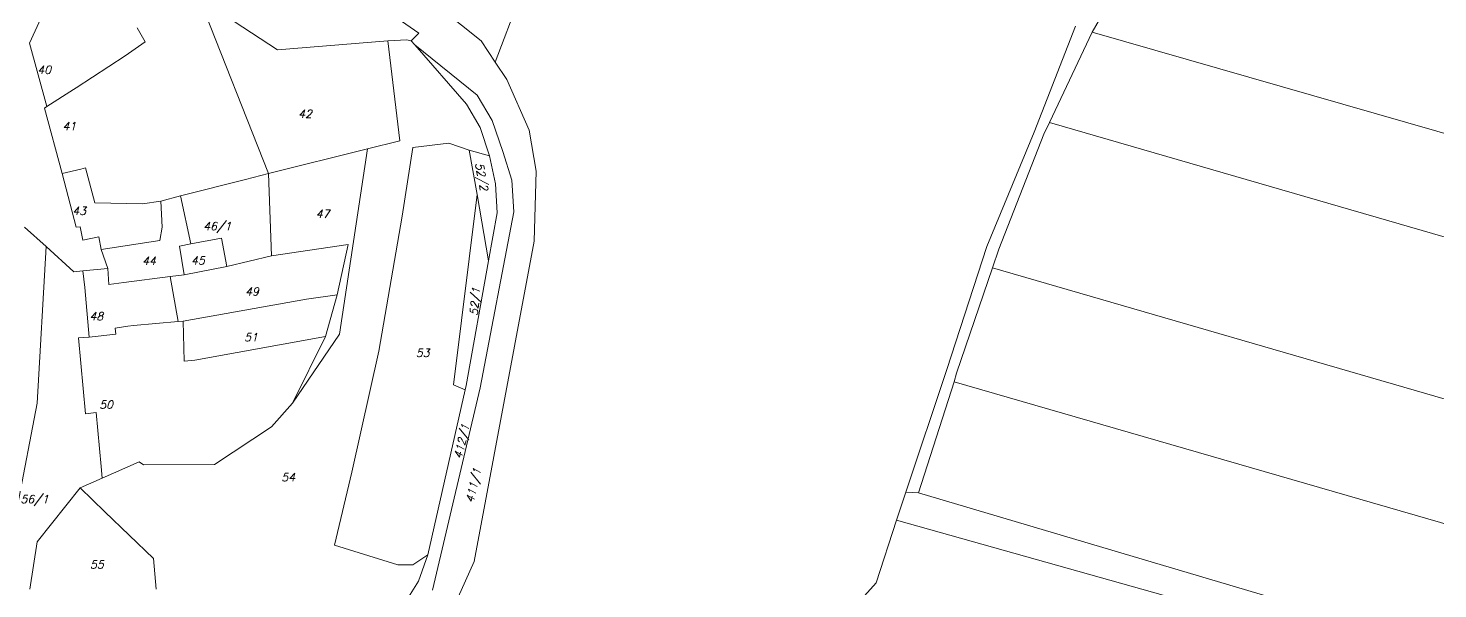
# Model space of a CAD drawing. Header units: millimetres. Extents: x -626414 to -622734, y -1174816 to -1171998.
# Drawn here: x -624936.7 to -624637.2, y -1174101.3 to -1173982.1 of the extents above; entities that cross this region are included whole.
import ezdxf
from ezdxf.enums import TextEntityAlignment as Align

# ---------------------------------------------------------------- set-up
doc = ezdxf.new("R2010")
doc.units = ezdxf.units.MM
doc.layers.add('Dobrinsko_hranice parcel', color=7, linetype='Continuous', lineweight=0)
doc.layers.add('Dobrinsko_parcelní čísla', color=7, linetype='Continuous', lineweight=0)
doc.styles.add('Style-ITALICS', font='ITALICS.shx')

msp = doc.modelspace()

# ---------------------------------------------------------------- linework, layer by layer
at = {"layer": 'Dobrinsko_hranice parcel', "color": 7, "linetype": 'Continuous', "lineweight": 13}
for p, q in [((-624926.82, -1173964.1), (-624936.4, -1173985.34)), ((-624699.77, -1173964.12), (-624710.63, -1173982.97)), ((-624830.12, -1173969.93), (-624837.46, -1173989.39)), ((-624900.34, -1173975.83), (-624885.68, -1174013.03)), ((-624883.72, -1173986.74), (-624900.34, -1173975.83)), ((-624848.81, -1173978.15), (-624840.5, -1173984.8)), ((-624913.58, -1173982.05), (-624911.85, -1173985.03)), ((-624858.31, -1173979.99), (-624853.7, -1173983.18)), ((-624714.2, -1173981.7), (-624722.96, -1174004.27)), ((-624911.85, -1173985.03), (-624916.12, -1173988.05)), ((-624860.28, -1173984.85), (-624883.72, -1173986.74)), ((-624856.26, -1173984.63), (-624860.28, -1173984.85)), ((-624860.28, -1173984.85), (-624857.76, -1174006.08)), ((-624855.31, -1173984.81), (-624856.26, -1173984.63)), ((-624853.7, -1173983.18), (-624855.31, -1173984.81)), ((-624855.31, -1173984.81), (-624854.56, -1173985.65)), ((-624840.5, -1173984.8), (-624837.46, -1173989.39)), ((-624710.63, -1173982.97), (-624719.74, -1174002.19)), ((-624419.11, -1174066.94), (-624710.63, -1173982.97)), ((-624936.4, -1173985.34), (-624932.75, -1173998.76)), ((-624916.12, -1173988.05), (-624926.5, -1173994.79)), ((-624854.56, -1173985.65), (-624843.6, -1173998.3)), ((-624841.34, -1173996.34), (-624854.56, -1173985.65)), ((-624837.46, -1173989.39), (-624835.03, -1173993.06)), ((-624835.03, -1173993.06), (-624830.25, -1174003.8)), ((-624927.07, -1173995.16), (-624932.75, -1173998.76)), ((-624926.5, -1173994.79), (-624927.07, -1173995.16)), ((-624838.14, -1174001.77), (-624841.34, -1173996.34)), ((-624932.75, -1173998.76), (-624933.27, -1173999.11)), ((-624933.27, -1173999.11), (-624929.45, -1174012.99)), ((-624843.6, -1173998.3), (-624840.71, -1174003.27)), ((-624835.86, -1174008.31), (-624838.14, -1174001.77)), ((-624719.74, -1174002.19), (-624720.92, -1174004.67)), ((-624719.74, -1174002.19), (-624429.64, -1174086.36)), ((-624857.76, -1174006.08), (-624864.59, -1174007.8)), ((-624840.71, -1174003.27), (-624838.71, -1174009.25)), ((-624830.25, -1174003.8), (-624828.77, -1174012.51)), ((-624722.96, -1174004.27), (-624733.03, -1174028.53)), ((-624720.92, -1174004.67), (-624730.47, -1174029.12)), ((-624864.59, -1174007.8), (-624885.68, -1174013.03)), ((-624864.59, -1174007.8), (-624870.56, -1174047.15)), ((-624857.23, -1174022.12), (-624854.97, -1174007.49)), ((-624854.97, -1174007.49), (-624847.37, -1174006.54)), ((-624847.37, -1174006.54), (-624843.02, -1174008.03)), ((-624843.02, -1174008.03), (-624838.71, -1174009.25)), ((-624841.29, -1174017.49), (-624843.02, -1174008.03)), ((-624833.92, -1174014.47), (-624835.86, -1174008.31)), ((-624925.51, -1174012.07), (-624929.45, -1174012.99)), ((-624924.49, -1174011.83), (-624925.51, -1174012.07)), ((-624922.57, -1174019.25), (-624924.49, -1174011.83)), ((-624838.71, -1174009.25), (-624837.39, -1174015.24)), ((-624929.45, -1174012.99), (-624926.5, -1174024.43)), ((-624890.53, -1174014.27), (-624904.33, -1174017.79)), ((-624885.68, -1174013.03), (-624890.53, -1174014.27)), ((-624885.68, -1174013.03), (-624885.03, -1174030.49)), ((-624833.56, -1174021.19), (-624833.92, -1174014.47)), ((-624828.77, -1174012.51), (-624829.19, -1174027.38)), ((-624904.33, -1174017.79), (-624908.51, -1174018.93)), ((-624904.33, -1174017.79), (-624902.16, -1174028)), ((-624846.36, -1174057.95), (-624841.29, -1174017.49)), ((-624841.29, -1174017.49), (-624838.88, -1174031.59)), ((-624837.39, -1174015.24), (-624837.04, -1174021.38)), ((-624912.44, -1174019.48), (-624922.57, -1174019.25)), ((-624908.51, -1174018.93), (-624912.44, -1174019.48)), ((-624908.51, -1174018.93), (-624908.26, -1174024.43)), ((-624840.68, -1174058.57), (-624833.56, -1174021.19)), ((-624862.24, -1174050.78), (-624857.23, -1174022.12)), ((-624837.04, -1174021.38), (-624838.88, -1174031.59)), ((-624932.88, -1174028.55), (-624937.47, -1174024.4)), ((-624926.5, -1174024.43), (-624925.69, -1174024.33)), ((-624925.69, -1174024.33), (-624925.08, -1174027.16)), ((-624925.08, -1174027.16), (-624921.67, -1174026.46)), ((-624921.67, -1174026.46), (-624921.19, -1174029.14)), ((-624908.26, -1174024.43), (-624908.7, -1174027.26)), ((-624902.16, -1174028), (-624895.62, -1174026.79)), ((-624895.62, -1174026.79), (-624894.52, -1174032.75)), ((-624934.78, -1174061.8), (-624932.88, -1174028.55)), ((-624926.97, -1174033.89), (-624932.88, -1174028.55)), ((-624918.84, -1174028.81), (-624921.19, -1174029.14)), ((-624921.19, -1174029.14), (-624919.79, -1174033.24)), ((-624911.04, -1174027.61), (-624918.84, -1174028.81)), ((-624908.7, -1174027.26), (-624911.04, -1174027.61)), ((-624902.16, -1174028), (-624904.55, -1174028.44)), ((-624904.55, -1174028.44), (-624903.58, -1174034.54)), ((-624868.75, -1174028.13), (-624885.03, -1174030.49)), ((-624871.06, -1174038.77), (-624868.75, -1174028.13)), ((-624829.19, -1174027.38), (-624841.95, -1174095.5)), ((-624733.03, -1174028.53), (-624741.53, -1174054.65)), ((-624730.47, -1174029.12), (-624731.83, -1174033.08)), ((-624894.52, -1174032.75), (-624903.58, -1174034.54)), ((-624885.03, -1174030.49), (-624894.52, -1174032.75)), ((-624838.88, -1174031.59), (-624843.63, -1174058.04)), ((-624731.83, -1174033.08), (-624739.49, -1174055.48)), ((-624446.02, -1174115.99), (-624731.83, -1174033.08)), ((-624925.08, -1174033.72), (-624926.97, -1174033.89)), ((-624919.79, -1174033.24), (-624925.08, -1174033.72)), ((-624924.68, -1174037.22), (-624925.08, -1174033.72)), ((-624919.54, -1174036.59), (-624919.79, -1174033.24)), ((-624906.55, -1174034.93), (-624916.35, -1174036.2)), ((-624903.58, -1174034.54), (-624906.55, -1174034.93)), ((-624906.55, -1174034.93), (-624904.81, -1174044.46)), ((-624923.72, -1174047.8), (-624924.68, -1174037.22)), ((-624916.35, -1174036.2), (-624919.54, -1174036.59)), ((-624871.06, -1174038.77), (-624877.54, -1174039.7)), ((-624873.53, -1174047.66), (-624871.06, -1174038.77)), ((-624877.54, -1174039.7), (-624903.81, -1174044.37)), ((-624904.81, -1174044.46), (-624914.32, -1174045.33)), ((-624903.81, -1174044.37), (-624904.81, -1174044.46)), ((-624903.81, -1174044.37), (-624903.53, -1174052.9)), ((-624925.99, -1174047.92), (-624923.72, -1174047.8)), ((-624924.53, -1174064.08), (-624925.99, -1174047.92)), ((-624918.08, -1174047.18), (-624923.72, -1174047.8)), ((-624915.51, -1174045.44), (-624918.22, -1174045.88)), ((-624918.22, -1174045.88), (-624918.08, -1174047.18)), ((-624914.32, -1174045.33), (-624915.51, -1174045.44)), ((-624901.33, -1174052.66), (-624873.53, -1174047.66)), ((-624870.56, -1174047.15), (-624880.54, -1174061.86)), ((-624880.54, -1174061.86), (-624873.53, -1174047.66)), ((-624867.92, -1174076.51), (-624862.24, -1174050.78)), ((-624903.53, -1174052.9), (-624901.33, -1174052.66)), ((-624741.53, -1174054.65), (-624750.27, -1174080.74)), ((-624739.49, -1174055.48), (-624739.97, -1174057.26)), ((-624843.86, -1174059.01), (-624851.83, -1174094.04)), ((-624850.81, -1174101.56), (-624840.68, -1174058.57)), ((-624843.86, -1174059.01), (-624846.36, -1174057.95)), ((-624843.63, -1174058.04), (-624843.86, -1174059.01)), ((-624739.97, -1174057.26), (-624747.59, -1174080.89)), ((-624459.69, -1174138.44), (-624739.97, -1174057.26)), ((-624938.95, -1174083.65), (-624934.78, -1174061.8)), ((-624880.54, -1174061.86), (-624885.04, -1174066.88)), ((-624922.25, -1174063.81), (-624924.53, -1174064.08)), ((-624921.19, -1174075.27), (-624922.25, -1174063.81)), ((-624885.04, -1174066.88), (-624897.15, -1174074.86)), ((-624913.15, -1174074.31), (-624920.96, -1174077.76)), ((-624912.19, -1174074.93), (-624913.15, -1174074.31)), ((-624897.15, -1174074.86), (-624912.19, -1174074.93)), ((-624925.67, -1174079.83), (-624920.96, -1174077.76)), ((-624920.96, -1174077.76), (-624921.19, -1174075.27)), ((-624871.66, -1174092.02), (-624867.92, -1174076.51)), ((-624934.8, -1174091.27), (-624925.67, -1174079.83)), ((-624920.44, -1174084.9), (-624925.67, -1174079.83)), ((-624750.27, -1174080.74), (-624752.2, -1174086.67)), ((-624747.59, -1174080.89), (-624750.27, -1174080.74)), ((-624478.92, -1174160.39), (-624747.59, -1174080.89)), ((-624910.06, -1174094.83), (-624920.44, -1174084.9)), ((-624752.2, -1174086.67), (-624756.56, -1174100.01)), ((-624752.2, -1174086.67), (-624668.47, -1174110.21)), ((-624936.32, -1174101.37), (-624934.8, -1174091.27)), ((-624858.17, -1174096.16), (-624871.66, -1174092.02)), ((-624909.5, -1174101.33), (-624910.06, -1174094.83)), ((-624851.83, -1174094.04), (-624854.99, -1174096.16)), ((-624851.83, -1174094.04), (-624853.77, -1174099.68)), ((-624841.95, -1174095.5), (-624847.21, -1174107.18)), ((-624854.99, -1174096.16), (-624858.17, -1174096.16)), ((-624853.77, -1174099.68), (-624856.96, -1174104.73)), ((-624756.56, -1174100.01), (-624772.02, -1174117.08))]:
    msp.add_line(p, q, dxfattribs=at)

# ---------------------------------------------------------------- texts
at = {"layer": 'Dobrinsko_parcelní čísla', "color": 7, "linetype": 'Continuous', "lineweight": 0, "style": 'Style-ITALICS'}
for s, p in [('40', (-624933.3, -1173991.845)), ('42', (-624877.89, -1174001.205)), ('41', (-624927.95, -1174003.815)), ('43', (-624925.87, -1174021.835)), ('47', (-624874.15, -1174022.425)), ('46/1', (-624896.53, -1174025.065)), ('44', (-624911.03, -1174032.415)), ('45', (-624900.65, -1174032.335)), ('49', (-624889.15, -1174038.945)), ('48', (-624922.21, -1174044.215)), ('51', (-624889.36, -1174048.655)), ('53', (-624852.9, -1174051.995)), ('50', (-624920.15, -1174062.985)), ('54', (-624881.46, -1174078.405)), ('56/1', (-624935.34, -1174083.065)), ('55', (-624922.11, -1174096.955))]:
    msp.add_text(s, height=1.7, dxfattribs=at).set_placement(p, align=Align.CENTER)
for s, rotation, p in [('52/2', 281, (-624841.177, -1174013.821)), ('52/1', 85, (-624840.956, -1174040.317)), ('412/1', 77, (-624843.785, -1174070.155)), ('411/1', 77, (-624841.295, -1174079.515))]:
    msp.add_text(s, height=1.7, rotation=rotation, dxfattribs=at).set_placement(p, align=Align.CENTER)

doc.saveas('drawing.dxf')
